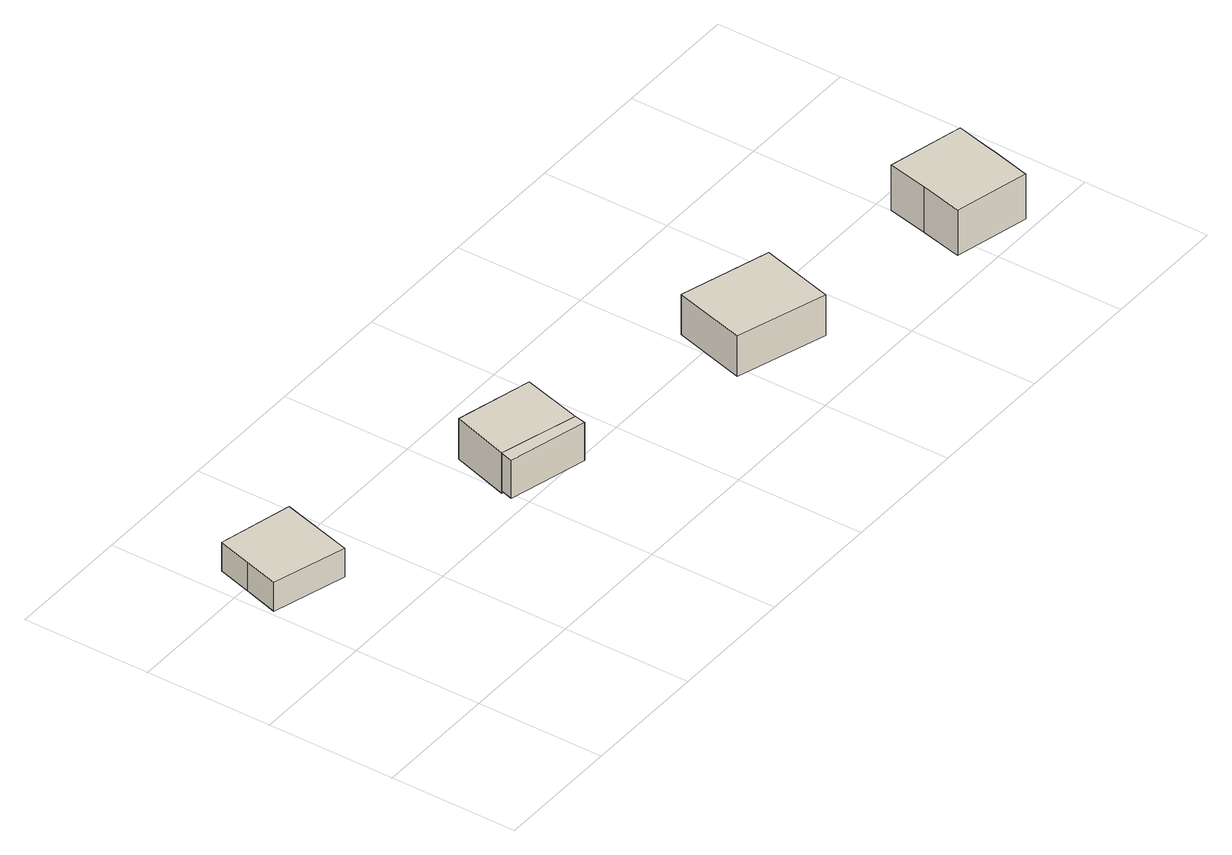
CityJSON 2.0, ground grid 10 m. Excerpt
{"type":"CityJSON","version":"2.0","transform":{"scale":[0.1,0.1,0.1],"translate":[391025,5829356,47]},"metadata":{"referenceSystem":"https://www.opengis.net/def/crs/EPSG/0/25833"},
"CityObjects":{
"building1":{"type":"Building","attributes":{"Gemeindeschluessel":"11000003","BezugspunktDach":"2200","function":"31001_1312","measuredHeight":4.18,"storeysAboveGround":1},"address":[{"country":"Germany","locality":"Berlin","thoroughfareNumber":"75","thoroughfareName":"Heilkräuterweg"}],"geometry":[{"type":"Solid","lod":"1","boundaries":[[[[0,1,2,3,4]],[[5,6,7,8,9]],[[5,9,4,3]],[[6,5,3,2]],[[7,6,2,1]],[[8,7,1,0]],[[9,8,0,4]]]]}]},
"building2":{"type":"Building","attributes":{"Gemeindeschluessel":"11000003","BezugspunktDach":"2200","function":"51009_1610","measuredHeight":3.27,"storeysAboveGround":0},"address":[{"country":"Germany","locality":"Berlin"}],"geometry":[{"type":"Solid","lod":"1","boundaries":[[[[10,11,12,13]],[[14,15,16,17]],[[14,17,13,12]],[[15,14,12,11]],[[16,15,11,10]],[[17,16,10,13]]]]}]},
"building3":{"type":"Building","attributes":{"Gemeindeschluessel":"11000003","BezugspunktDach":"2200","function":"31001_1312","measuredHeight":3.43,"storeysAboveGround":1},"address":[{"country":"Germany","locality":"Berlin","thoroughfareNumber":"77","thoroughfareName":"Heilkräuterweg"}],"geometry":[{"type":"Solid","lod":"1","boundaries":[[[[11,18,19,12]],[[20,21,22,23]],[[20,23,12,19]],[[21,20,19,18]],[[22,21,18,11]],[[23,22,11,12]]]]}]},
"building4":{"type":"Building","attributes":{"Gemeindeschluessel":"11000003","BezugspunktDach":"2200","function":"31001_1312","measuredHeight":3.37,"storeysAboveGround":1},"address":[{"country":"Germany","locality":"Berlin","thoroughfareNumber":"79","thoroughfareName":"Heilkräuterweg"}],"geometry":[{"type":"Solid","lod":"1","boundaries":[[[[24,25,26,27]],[[28,29,30,31]],[[28,31,27,26]],[[29,28,26,25]],[[30,29,25,24]],[[31,30,24,27]]]]}]},
"building5":{"type":"Building","attributes":{"Gemeindeschluessel":"11000003","BezugspunktDach":"2200","function":"31001_1312","measuredHeight":4.99,"storeysAboveGround":1},"address":[{"country":"Germany","locality":"Berlin","thoroughfareNumber":"81","thoroughfareName":"Heilkräuterweg"}],"geometry":[{"type":"Solid","lod":"1","boundaries":[[[[32,33,34,35,36,37,38,39]],[[40,41,42,43,44,45,46,47]],[[40,47,39,38]],[[41,40,38,37]],[[42,41,37,36]],[[43,42,36,35]],[[44,43,35,34]],[[45,44,34,33]],[[46,45,33,32]],[[47,46,32,39]]]]}]}
},
"vertices":[
[62,153,29],[78,210,29],[20,224,29],[12,197,29],[4,170,29],[12,197,5],[20,224,5],[78,210,5],[62,153,5],[4,170,5],
[251,91,44],[253,100,44],[192,117,44],[189,107,44],[192,117,12],[253,100,12],[251,91,12],[189,107,12],
[266,147,44],[206,162,44],[206,162,10],[266,147,10],[253,100,10],[192,117,10],
[456,39,46],[472,97,46],[401,118,46],[385,61,46],[401,118,12],[472,97,12],[456,39,12],[385,61,12],
[636,3,51],[636,4,51],[644,35,51],[645,40,51],[652,68,51],[592,82,51],[585,50,51],[577,17,51],[585,50,13],[592,82,13],[652,68,13],[645,40,13],[644,35,13],[636,4,13],[636,3,13],[577,17,13]
]}
